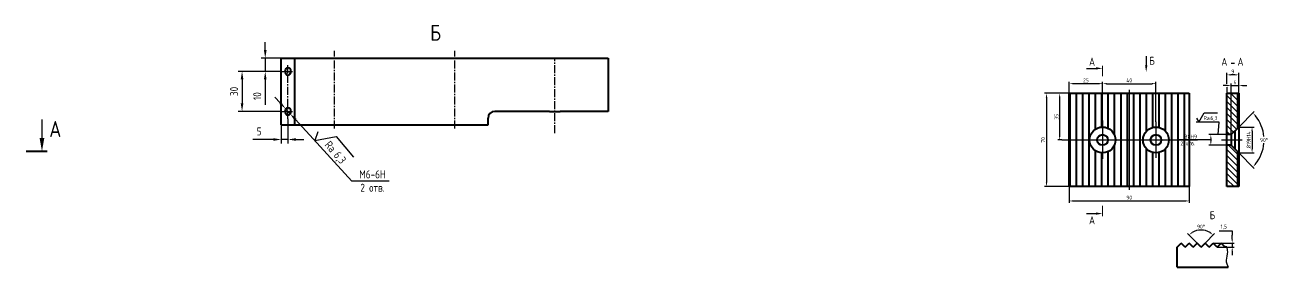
# Model space of a CAD drawing. Header units: millimetres. Extents: x 7762 to 33329, y -3692 to 24298.
# Drawn here: x 9666 to 10598, y -3475 to -3294 of the extents above; entities that cross this region are included whole.
import ezdxf
from ezdxf.enums import TextEntityAlignment as Align

# ---------------------------------------------------------------- set-up
doc = ezdxf.new("R2010")
doc.units = ezdxf.units.MM
for name, pattern in [('CENTER', [50.8, 31.75, -6.35, 6.35, -6.35]), ('CENTER2', [1.125, 0.75, -0.125, 0.125, -0.125]), ('HIDDEN', [9.525, 6.35, -3.175])]:
    doc.linetypes.add(name, pattern=pattern)
for name, color, linetype in [('Bord', 1, 'Continuous'), ('Cen', 5, 'CENTER'), ('CEN2', 5, 'CENTER2'), ('Dim', 7, 'Continuous'), ('Hatch', 250, 'Continuous'), ('Hide', 250, 'HIDDEN'), ('Text', 3, 'Continuous'), ('Textb', 6, 'Continuous')]:
    doc.layers.add(name, color=color, linetype=linetype)
doc.layers.add('Cont', color=6, linetype='Continuous', lineweight=40)
doc.styles.add('GOST2_304', font='cs_gost2304.shx', dxfattribs={"oblique": 15})
doc.styles.add('Style1', font='romans.shx', dxfattribs={"width": 0.8})
doc.dimstyles.new('Dia_2', dxfattribs={"dimscale": 2, "dimtxt": 3, "dimasz": 3, "dimexe": 1.25, "dimexo": 0, "dimgap": 1.5, "dimtad": 2, "dimtoh": 1, "dimtxsty": 'Style1', "dimcen": 2.5, "dimclrt": 3, "dimadec": 0, "dimazin": 0, "dimtfac": 1, "dimtmove": 1, "dimatfit": 3, "dimfxl": 1, "dimarcsym": 0})
doc.dimstyles.new('LIN', dxfattribs={"dimtxt": 3, "dimasz": 3, "dimexe": 1.5, "dimexo": 0, "dimgap": 1, "dimtad": 1, "dimtoh": 1, "dimdec": 0, "dimzin": 12, "dimdsep": 46, "dimtxsty": 'Style1', "dimcen": 0, "dimclrt": 3, "dimadec": 0, "dimazin": 0, "dimtfac": 1, "dimtdec": 0, "dimtmove": 1, "dimatfit": 3, "dimfxl": 1, "dimtolj": 1, "dimtzin": 12, "dimarcsym": 0})
doc.dimstyles.new('LIN_2', dxfattribs={"dimscale": 2, "dimtxt": 3, "dimasz": 3, "dimexe": 1.5, "dimexo": 0, "dimgap": 1.5, "dimtad": 1, "dimzin": 13, "dimdsep": 46, "dimtxsty": 'Style1', "dimcen": 0, "dimclrt": 3, "dimadec": 0, "dimazin": 0, "dimtfac": 1, "dimtmove": 0, "dimatfit": 0, "dimfxl": 1, "dimtolj": 1, "dimtzin": 13, "dimarcsym": 0})

# ---------------------------------------------------------------- blocks, each defined once
blk = doc.blocks.new('*D176')
at = {"layer": 'Defpoints', "color": 0, "transparency": 16777216}
for p in [(9863.06, -3363.94), (9858.06, -3368.47), (9858.06, -3379.53)]:
    blk.add_point(p, dxfattribs=at)
at = {"layer": 'Dim', "color": 0, "lineweight": -2, "transparency": 16777216}
for p, q in [((9863.06, -3363.94), (9863.06, -3382.53)), ((9858.06, -3368.47), (9858.06, -3382.53)), ((9852.06, -3379.53), (9836.86, -3379.53)), ((9863.06, -3379.53), (9858.06, -3379.53)), ((9869.06, -3379.53), (9875.06, -3379.53))]:
    blk.add_line(p, q, dxfattribs=at)
at = {"layer": 'Dim', "color": 0, "transparency": 16777216}
for points in [[(9852.06, -3378.53), (9852.06, -3380.53), (9858.06, -3379.53)], [(9869.06, -3378.53), (9869.06, -3380.53), (9863.06, -3379.53)]]:
    blk.add_solid(points, dxfattribs=at)
at = {"layer": 'Dim', "color": 3, "transparency": 16777216, "insert": (9841.46, -3373.53), "char_height": 6, "attachment_point": 5, "style": 'Style1'}
blk.add_mtext('\\A1;5', dxfattribs=at)
blk = doc.blocks.new('razrez07')
at = {"layer": 'Text'}
blk.add_lwpolyline([(0, 12), (0, 5)], dxfattribs=at)
blk.add_lwpolyline([(0, 0, 0, 1.76, 0), (0, 5, 1.76, 1.76, 0)], format="xyseb", dxfattribs=at)
at = {"layer": 'Text', "const_width": 0.8}
blk.add_lwpolyline([(-2, 0), (6, 0)], dxfattribs=at)
at = {"layer": 'Textb', "style": 'GOST2_304', "oblique": 15}
blk.add_attdef('А', (-7.09, 5.4), '', height=6, dxfattribs=at)
blk = doc.blocks.new('ZNAK19')
at = {"layer": 'Text', "style": 'Style1', "width": 0.8}
blk.add_attdef('1', (4.28, -0.84), '', height=3, dxfattribs=at)
at = {"layer": 'Textb', "style": 'Style1', "width": 0.8}
blk.add_attdef('А', text='', height=6, dxfattribs=at).set_placement((4.2, 0.54), align=Align.RIGHT)
blk = doc.blocks.new('*D165')
at = {"layer": 'Defpoints', "color": 0, "transparency": 16777216}
for p in [(9858.06, -3318.47), (9846.06, -3328.47), (9858.51, -3328.47)]:
    blk.add_point(p, dxfattribs=at)
at = {"layer": 'Dim', "color": 0, "lineweight": -2, "transparency": 16777216}
for p, q in [((9846.06, -3312.47), (9846.06, -3306.47)), ((9858.06, -3318.47), (9843.06, -3318.47)), ((9846.06, -3318.47), (9846.06, -3328.47)), ((9858.51, -3328.47), (9843.06, -3328.47)), ((9846.06, -3334.47), (9846.06, -3353.56))]:
    blk.add_line(p, q, dxfattribs=at)
at = {"layer": 'Dim', "color": 0, "transparency": 16777216}
for points in [[(9845.06, -3312.47), (9847.06, -3312.47), (9846.06, -3318.47)], [(9845.06, -3334.47), (9847.06, -3334.47), (9846.06, -3328.47)]]:
    blk.add_solid(points, dxfattribs=at)
at = {"layer": 'Dim', "color": 3, "transparency": 16777216, "insert": (9840.06, -3347.01), "char_height": 6, "attachment_point": 5, "rotation": 90, "style": 'Style1'}
blk.add_mtext('\\A1;10', dxfattribs=at)
blk = doc.blocks.new('*D166')
at = {"layer": 'Defpoints', "color": 0, "transparency": 16777216}
for p in [(9858.51, -3328.47), (9828.69, -3358.47), (9858.51, -3358.47)]:
    blk.add_point(p, dxfattribs=at)
at = {"layer": 'Dim', "color": 0, "lineweight": -2, "transparency": 16777216}
for p, q in [((9858.51, -3328.47), (9825.69, -3328.47)), ((9828.69, -3334.47), (9828.69, -3352.47)), ((9858.51, -3358.47), (9825.69, -3358.47))]:
    blk.add_line(p, q, dxfattribs=at)
at = {"layer": 'Dim', "color": 0, "transparency": 16777216}
for points in [[(9827.69, -3334.47), (9829.69, -3334.47), (9828.69, -3328.47)], [(9827.69, -3352.47), (9829.69, -3352.47), (9828.69, -3358.47)]]:
    blk.add_solid(points, dxfattribs=at)
at = {"layer": 'Dim', "color": 3, "transparency": 16777216, "insert": (9822.69, -3343.47), "char_height": 6, "attachment_point": 5, "rotation": 90, "style": 'Style1'}
blk.add_mtext('\\A1;30', dxfattribs=at)
blk = doc.blocks.new('sherISO_03')
at = {"layer": 'Text'}
blk.add_line((4.04, 7), (14.12, 7), dxfattribs=at)
blk.add_lwpolyline([(-1.73, 3), (0, 0), (4.04, 7)], dxfattribs=at)
at = {"layer": 'Text', "style": 'Style1', "width": 0.8}
blk.add_text('Ra', height=3, dxfattribs=at).set_placement((3.58, 1.5))
blk.add_attdef('6,3', (8.73, 1.5), '', height=3, dxfattribs=at)
blk = doc.blocks.new('*D167')
at = {"layer": 'Defpoints', "color": 0, "transparency": 16777216}
for p in [(9861.35, -3356.53), (9864.73, -3360.22)]:
    blk.add_point(p, dxfattribs=at)
at = {"layer": 'Dim', "color": 0, "lineweight": -2, "transparency": 16777216}
for p, q in [((9857.3, -3352.1), (9853.25, -3347.67)), ((9861.35, -3356.53), (9864.73, -3360.22)), ((9910.9, -3410.7), (9868.78, -3364.64)), ((9939.04, -3410.7), (9910.9, -3410.7))]:
    blk.add_line(p, q, dxfattribs=at)
at = {"layer": 'Dim', "color": 0, "transparency": 16777216}
for points in [[(9858.04, -3351.43), (9856.57, -3352.77), (9861.35, -3356.53)], [(9869.52, -3363.97), (9868.04, -3365.32), (9864.73, -3360.22)]]:
    blk.add_solid(points, dxfattribs=at)
at = {"layer": 'Dim', "color": 3, "transparency": 16777216, "insert": (9926.47, -3410.7), "char_height": 6, "attachment_point": 5, "style": 'Style1'}
blk.add_mtext('M6-6H\\P2 отв.', dxfattribs=at)
blk = doc.blocks.new('*D187')
at = {"layer": 'Defpoints', "color": 0, "transparency": 16777216}
for p in [(10448.66, -3414.89), (10538.66, -3414.89), (10538.66, -3425.64)]:
    blk.add_point(p, dxfattribs=at)
at = {"layer": 'Dim', "color": 0, "lineweight": -2, "transparency": 16777216}
for p, q in [((10448.66, -3414.89), (10448.66, -3427.14)), ((10538.66, -3414.89), (10538.66, -3427.14)), ((10451.66, -3425.64), (10535.66, -3425.64))]:
    blk.add_line(p, q, dxfattribs=at)
at = {"layer": 'Dim', "color": 0, "transparency": 16777216}
for points in [[(10451.66, -3425.14), (10451.66, -3426.14), (10448.66, -3425.64)], [(10535.66, -3425.14), (10535.66, -3426.14), (10538.66, -3425.64)]]:
    blk.add_solid(points, dxfattribs=at)
at = {"layer": 'Dim', "color": 3, "transparency": 16777216, "insert": (10493.66, -3423.14), "char_height": 3, "attachment_point": 5, "style": 'Style1'}
blk.add_mtext('\\A1;90', dxfattribs=at)
blk = doc.blocks.new('*D188')
at = {"layer": 'Defpoints', "color": 0, "transparency": 16777216}
for p in [(10448.66, -3344.89), (10431.6, -3414.89), (10448.66, -3414.89)]:
    blk.add_point(p, dxfattribs=at)
at = {"layer": 'Dim', "color": 0, "lineweight": -2, "transparency": 16777216}
for p, q in [((10448.66, -3344.89), (10430.1, -3344.89)), ((10431.6, -3347.89), (10431.6, -3411.89)), ((10448.66, -3414.89), (10430.1, -3414.89))]:
    blk.add_line(p, q, dxfattribs=at)
at = {"layer": 'Dim', "color": 0, "transparency": 16777216}
for points in [[(10431.1, -3347.89), (10432.1, -3347.89), (10431.6, -3344.89)], [(10431.1, -3411.89), (10432.1, -3411.89), (10431.6, -3414.89)]]:
    blk.add_solid(points, dxfattribs=at)
at = {"layer": 'Dim', "color": 3, "transparency": 16777216, "insert": (10429.1, -3379.89), "char_height": 3, "attachment_point": 5, "rotation": 90, "style": 'Style1'}
blk.add_mtext('\\A1;70', dxfattribs=at)
blk = doc.blocks.new('*D189')
at = {"layer": 'Defpoints', "color": 0, "transparency": 16777216}
for p in [(10513.66, -3337.66), (10473.66, -3365.27), (10513.66, -3366.39)]:
    blk.add_point(p, dxfattribs=at)
at = {"layer": 'Dim', "color": 0, "lineweight": -2, "transparency": 16777216}
for p, q in [((10473.66, -3365.27), (10473.66, -3336.16)), ((10476.66, -3337.66), (10510.66, -3337.66)), ((10513.66, -3366.39), (10513.66, -3336.16))]:
    blk.add_line(p, q, dxfattribs=at)
at = {"layer": 'Dim', "color": 0, "transparency": 16777216}
for points in [[(10476.66, -3337.16), (10476.66, -3338.16), (10473.66, -3337.66)], [(10510.66, -3337.16), (10510.66, -3338.16), (10513.66, -3337.66)]]:
    blk.add_solid(points, dxfattribs=at)
at = {"layer": 'Dim', "color": 3, "transparency": 16777216, "insert": (10493.66, -3335.16), "char_height": 3, "attachment_point": 5, "style": 'Style1'}
blk.add_mtext('\\A1;40', dxfattribs=at)
blk = doc.blocks.new('*D190')
at = {"layer": 'Defpoints', "color": 0, "transparency": 16777216}
for p in [(10441.5, -3344.89), (10448.66, -3344.89), (10443.18, -3379.89)]:
    blk.add_point(p, dxfattribs=at)
at = {"layer": 'Dim', "color": 0, "lineweight": -2, "transparency": 16777216}
for p, q in [((10448.66, -3344.89), (10440, -3344.89)), ((10441.5, -3376.89), (10441.5, -3347.89)), ((10443.18, -3379.89), (10440, -3379.89))]:
    blk.add_line(p, q, dxfattribs=at)
at = {"layer": 'Dim', "color": 0, "transparency": 16777216}
for points in [[(10441, -3347.89), (10442, -3347.89), (10441.5, -3344.89)], [(10441, -3376.89), (10442, -3376.89), (10441.5, -3379.89)]]:
    blk.add_solid(points, dxfattribs=at)
at = {"layer": 'Dim', "color": 3, "transparency": 16777216, "insert": (10439, -3362.39), "char_height": 3, "attachment_point": 5, "rotation": 90, "style": 'Style1'}
blk.add_mtext('\\A1;35', dxfattribs=at)
blk = doc.blocks.new('*D191')
at = {"layer": 'Defpoints', "color": 0, "transparency": 16777216}
for p in [(10566.8, -3331.06), (10566.8, -3337.87), (10575.8, -3344.89)]:
    blk.add_point(p, dxfattribs=at)
at = {"layer": 'Dim', "color": 0, "lineweight": -2, "transparency": 16777216}
for p, q in [((10566.8, -3337.87), (10566.8, -3329.56)), ((10572.8, -3331.06), (10569.8, -3331.06)), ((10575.8, -3344.89), (10575.8, -3329.56))]:
    blk.add_line(p, q, dxfattribs=at)
at = {"layer": 'Dim', "color": 0, "transparency": 16777216}
for points in [[(10569.8, -3330.56), (10569.8, -3331.56), (10566.8, -3331.06)], [(10572.8, -3330.56), (10572.8, -3331.56), (10575.8, -3331.06)]]:
    blk.add_solid(points, dxfattribs=at)
at = {"layer": 'Dim', "color": 3, "transparency": 16777216, "insert": (10571.3, -3328.56), "char_height": 3, "attachment_point": 5, "style": 'Style1'}
blk.add_mtext('\\A1;9', dxfattribs=at)
blk = doc.blocks.new('*D192')
at = {"layer": 'Defpoints', "color": 0, "transparency": 16777216}
for p in [(10566.8, -3375.89), (10554.8, -3383.89), (10566.8, -3383.89)]:
    blk.add_point(p, dxfattribs=at)
at = {"layer": 'Dim', "color": 0, "lineweight": -2, "transparency": 16777216}
for p, q in [((10544.8, -3379.89), (10530.23, -3379.89)), ((10554.8, -3379.89), (10544.8, -3379.89)), ((10566.8, -3375.89), (10553.3, -3375.89)), ((10554.8, -3378.89), (10554.8, -3380.89)), ((10566.8, -3383.89), (10553.3, -3383.89))]:
    blk.add_line(p, q, dxfattribs=at)
at = {"layer": 'Dim', "color": 0, "transparency": 16777216}
for points in [[(10554.3, -3378.89), (10555.3, -3378.89), (10554.8, -3375.89)], [(10554.3, -3380.89), (10555.3, -3380.89), (10554.8, -3383.89)]]:
    blk.add_solid(points, dxfattribs=at)
at = {"layer": 'Dim', "color": 3, "transparency": 16777216, "char_height": 3, "attachment_point": 5, "style": 'Style1'}
for s, insert in [('\\A1;2 отв.', (10537.51, -3382.39)), ('\\A1;%%C8H9', (10539.57, -3377.39))]:
    blk.add_mtext(s, dxfattribs=dict(at, insert=insert))
blk = doc.blocks.new('*D193')
at = {"layer": 'Defpoints', "color": 0, "transparency": 16777216}
for p in [(10575.8, -3370.19), (10575.8, -3389.59), (10585.71, -3389.59)]:
    blk.add_point(p, dxfattribs=at)
at = {"layer": 'Dim', "color": 0, "lineweight": -2, "transparency": 16777216}
for p, q in [((10575.8, -3370.19), (10587.21, -3370.19)), ((10585.71, -3373.19), (10585.71, -3386.59)), ((10575.8, -3389.59), (10587.21, -3389.59))]:
    blk.add_line(p, q, dxfattribs=at)
at = {"layer": 'Dim', "color": 0, "transparency": 16777216}
for points in [[(10585.21, -3373.19), (10586.21, -3373.19), (10585.71, -3370.19)], [(10585.21, -3386.59), (10586.21, -3386.59), (10585.71, -3389.59)]]:
    blk.add_solid(points, dxfattribs=at)
at = {"layer": 'Dim', "color": 3, "transparency": 16777216, "insert": (10583.21, -3379.89), "char_height": 3, "attachment_point": 5, "rotation": 90, "style": 'Style1'}
blk.add_mtext('\\A1;%%C19H14', dxfattribs=at)
blk = doc.blocks.new('razrez01')
at = {"layer": 'Text'}
blk.add_lwpolyline([(-12, 0), (-5, 0)], dxfattribs=at)
blk.add_lwpolyline([(0, 0, 0, 1.76, 0), (-5, 0, 1.76, 1.76, 0)], format="xyseb", dxfattribs=at)
at = {"layer": 'Text', "const_width": 0.8}
blk.add_lwpolyline([(0, 2), (0, -6)], dxfattribs=at)
at = {"layer": 'Textb', "style": 'Style1', "width": 0.8}
blk.add_attdef('A', (-10.16, 2), '', height=6, dxfattribs=at)
blk = doc.blocks.new('ZNAK18')
at = {"layer": 'Textb'}
blk.add_line((6.83, 2.36), (9.27, 2.36), dxfattribs=at)
at = {"layer": 'Text', "style": 'Style1', "width": 0.8}
for p in [(3.82, -1.01), (15.94, -1.01)]:
    blk.add_attdef('1', p, '', height=3, dxfattribs=at)
at = {"layer": 'Textb', "style": 'Style1', "width": 0.8}
for p in [(4.02, 0.37), (16.14, 0.37)]:
    blk.add_attdef('А', text='', height=6, dxfattribs=at).set_placement(p, align=Align.RIGHT)
blk = doc.blocks.new('*D194')
at = {"layer": 'Defpoints', "color": 0, "transparency": 16777216}
for p in [(10448.66, -3337.66), (10448.66, -3344.89), (10473.66, -3365.27)]:
    blk.add_point(p, dxfattribs=at)
at = {"layer": 'Dim', "color": 0, "lineweight": -2, "transparency": 16777216}
for p, q in [((10448.66, -3344.89), (10448.66, -3336.16)), ((10470.66, -3337.66), (10451.66, -3337.66)), ((10473.66, -3365.27), (10473.66, -3336.16))]:
    blk.add_line(p, q, dxfattribs=at)
at = {"layer": 'Dim', "color": 0, "transparency": 16777216}
for points in [[(10451.66, -3337.16), (10451.66, -3338.16), (10448.66, -3337.66)], [(10470.66, -3337.16), (10470.66, -3338.16), (10473.66, -3337.66)]]:
    blk.add_solid(points, dxfattribs=at)
at = {"layer": 'Dim', "color": 3, "transparency": 16777216, "insert": (10461.16, -3335.16), "char_height": 3, "attachment_point": 5, "style": 'Style1'}
blk.add_mtext('\\A1;25', dxfattribs=at)
blk = doc.blocks.new('*D195')
at = {"layer": 'Defpoints', "color": 0, "transparency": 16777216}
for p in [(10575.8, -3339.09), (10575.8, -3344.89), (10570.1, -3375.89)]:
    blk.add_point(p, dxfattribs=at)
at = {"layer": 'Dim', "color": 0, "lineweight": -2, "transparency": 16777216}
for p, q in [((10567.1, -3339.09), (10564.1, -3339.09)), ((10570.1, -3375.89), (10570.1, -3337.59)), ((10570.1, -3339.09), (10575.8, -3339.09)), ((10575.8, -3344.89), (10575.8, -3337.59)), ((10578.8, -3339.09), (10581.8, -3339.09))]:
    blk.add_line(p, q, dxfattribs=at)
at = {"layer": 'Dim', "color": 0, "transparency": 16777216}
for points in [[(10567.1, -3338.59), (10567.1, -3339.59), (10570.1, -3339.09)], [(10578.8, -3338.59), (10578.8, -3339.59), (10575.8, -3339.09)]]:
    blk.add_solid(points, dxfattribs=at)
at = {"layer": 'Dim', "color": 3, "transparency": 16777216, "insert": (10572.95, -3336.59), "char_height": 3, "attachment_point": 5, "style": 'Style1'}
blk.add_mtext('\\A1;6', dxfattribs=at)
blk = doc.blocks.new('razrez16')
at = {"layer": 'Text'}
blk.add_lwpolyline([(0, 12), (0, 5)], dxfattribs=at)
blk.add_lwpolyline([(0, 0, 0, 1.76, 0), (0, 5, 1.76, 1.76, 0)], format="xyseb", dxfattribs=at)
at = {"layer": 'Textb', "style": 'Style1', "width": 0.8}
blk.add_attdef('А', (2.3, 5.4), '', height=6, dxfattribs=at)
blk = doc.blocks.new('*D196')
at = {"layer": 'Defpoints', "color": 0, "transparency": 16777216}
for p in [(10556.44, -3457.3), (10559.44, -3460.3), (10570.82, -3460.3)]:
    blk.add_point(p, dxfattribs=at)
at = {"layer": 'Dim', "color": 0, "lineweight": -2, "transparency": 16777216}
for p, q in [((10561.14, -3447.95), (10570.82, -3447.95)), ((10570.82, -3447.95), (10570.82, -3451.3)), ((10570.82, -3454.3), (10570.82, -3451.3)), ((10556.44, -3457.3), (10572.32, -3457.3)), ((10559.44, -3460.3), (10572.32, -3460.3)), ((10570.82, -3457.3), (10570.82, -3460.3)), ((10570.82, -3463.3), (10570.82, -3466.3))]:
    blk.add_line(p, q, dxfattribs=at)
at = {"layer": 'Dim', "color": 0, "transparency": 16777216}
for points in [[(10570.32, -3454.3), (10571.32, -3454.3), (10570.82, -3457.3)], [(10570.32, -3463.3), (10571.32, -3463.3), (10570.82, -3460.3)]]:
    blk.add_solid(points, dxfattribs=at)
at = {"layer": 'Dim', "color": 3, "transparency": 16777216, "insert": (10564.48, -3445.17), "char_height": 3, "attachment_point": 5, "style": 'Style1'}
blk.add_mtext('\\A1;1,5', dxfattribs=at)
blk = doc.blocks.new('*D197')
at = {"layer": 'Defpoints', "color": 0, "transparency": 16777216}
for p in [(10550.77, -3447.86), (10544.44, -3457.3), (10547.44, -3460.3), (10547.44, -3460.3), (10550.44, -3457.3)]:
    blk.add_point(p, dxfattribs=at)
at = {"layer": 'Dim', "color": 0, "lineweight": -2, "transparency": 16777216}
for p, q in [((10544.44, -3457.3), (10537.28, -3450.13)), ((10550.44, -3457.3), (10557.6, -3450.13))]:
    blk.add_line(p, q, dxfattribs=at)
blk.add_arc((10547.44, -3460.3), 12.87, 58.38596, 121.61404, dxfattribs=at)
at = {"layer": 'Dim', "color": 0, "transparency": 16777216}
for points in [[(10541.01, -3449.73), (10540.39, -3448.94), (10538.34, -3451.19)], [(10554.5, -3448.94), (10553.88, -3449.73), (10556.54, -3451.19)]]:
    blk.add_solid(points, dxfattribs=at)
at = {"layer": 'Dim', "color": 3, "transparency": 16777216, "insert": (10547.44, -3444.92), "char_height": 3, "attachment_point": 5, "style": 'Style1'}
blk.add_mtext('\\A1;90°', dxfattribs=at)
blk = doc.blocks.new('*D198')
at = {"layer": 'Defpoints', "color": 0, "transparency": 16777216}
for p in [(10575.8, -3370.19), (10570.1, -3375.89), (10570.1, -3383.89), (10575.8, -3389.59), (10593.74, -3387.3)]:
    blk.add_point(p, dxfattribs=at)
at = {"layer": 'Dim', "color": 0, "lineweight": -2, "transparency": 16777216}
for p, q in [((10575.8, -3370.19), (10587.4, -3358.59)), ((10575.8, -3389.59), (10587.4, -3401.19))]:
    blk.add_line(p, q, dxfattribs=at)
for start, end in [(5.0108, 38.99195), (321.00805, 354.9892)]:
    blk.add_arc((10566.1, -3379.89), 28.62, start, end, dxfattribs=at)
at = {"layer": 'Dim', "color": 0, "transparency": 16777216}
for points in [[(10587.97, -3362.21), (10588.71, -3361.55), (10586.34, -3359.65)], [(10588.71, -3398.23), (10587.97, -3397.56), (10586.34, -3400.13)]]:
    blk.add_solid(points, dxfattribs=at)
at = {"layer": 'Dim', "color": 3, "transparency": 16777216, "insert": (10594.72, -3379.89), "char_height": 3, "attachment_point": 5, "style": 'Style1'}
blk.add_mtext('\\A1;90°', dxfattribs=at)

msp = doc.modelspace()

# ---------------------------------------------------------------- hatches: boundary and pattern name
at = {"layer": 'Cont'}
h = msp.add_hatch(dxfattribs=at)
h.set_pattern_fill('ANSI31', color=256, scale=1.5, angle=45)
h.set_pattern_definition([(90, (9111.1065, -3657.128), (-4.7625, 9e-16), [])])
h.paths.add_polyline_path([(10538.664, -3344.889), (10448.664, -3344.889), (10448.664, -3414.889), (10538.664, -3414.889)])
h.paths.add_polyline_path([(10483.368, -3379.889, -1), (10463.96, -3379.889, -1)], flags=16)
h.paths.add_polyline_path([(10477.664, -3379.889, -1), (10469.664, -3379.889, -1)], flags=0)
h.paths.add_polyline_path([(10523.368, -3379.889, -1), (10503.96, -3379.889, -1)], flags=16)
h.paths.add_polyline_path([(10517.664, -3379.889, -1), (10509.664, -3379.889, -1)], flags=0)
at = {"layer": 'Hatch'}
h = msp.add_hatch(dxfattribs=at)
h.set_pattern_fill('ANSI31', color=256, angle=-90)
h.set_pattern_definition([(315, (9094.7206, -3657.128), (2.245064, 2.245064), [])])
h.paths.add_polyline_path([(10574.8, -3371.185), (10574.8, -3344.889), (10566.8, -3344.889), (10566.8, -3375.889), (10570.096, -3375.889)])
h.paths.add_polyline_path([(10574.8, -3414.889), (10574.8, -3388.594), (10570.096, -3383.889), (10566.8, -3383.889), (10566.8, -3413.438), (10566.8, -3414.889)])
h.paths.add_polyline_path([(10574.8, -3370.685), (10574.8, -3345.389), (10574.8, -3344.889), (10574.8, -3371.185)], flags=17)
h.paths.add_polyline_path([(10574.8, -3414.889), (10574.8, -3389.594), (10574.8, -3388.594)], flags=17)

# ---------------------------------------------------------------- linework, layer by layer
at = {"layer": 'Bord'}
for centre in [(9863.057, -3328.471), (9863.057, -3358.471)]:
    msp.add_ellipse(centre, major_axis=(0, 2.8), ratio=0.6428571, start_param=0, end_param=4.712389, dxfattribs=at)
msp.add_open_spline([(10566.268, -3459.469), (10566.75, -3460.915), (10567.911, -3464.398), (10565.447, -3469.808), (10566.993, -3473.555), (10567.711, -3475.295)], degree=3, knots=[0, 0, 0, 0, 4.4613778, 10.7476758, 16.1972369, 16.1972369, 16.1972369, 16.1972369], dxfattribs=at)
at = {"layer": 'Cen', "ltscale": 5}
for p, q in [((10493.664, -3342.291), (10493.664, -3417.217)), ((10473.664, -3365.273), (10473.664, -3393.981)), ((10513.664, -3366.388), (10513.664, -3393.391)), ((10443.177, -3379.889), (10544.849, -3379.889)), ((10562.91, -3379.889), (10578.25, -3379.889))]:
    msp.add_line(p, q, dxfattribs=at)
at = {"layer": 'CEN2', "ltscale": 8}
for p, q in [((9898.057, -3371.373), (9898.057, -3312.949)), ((9988.057, -3371.356), (9988.057, -3312.933)), ((9863.057, -3363.941), (9863.057, -3323.871)), ((10063.057, -3374.881), (10063.057, -3318.471)), ((9858.513, -3328.471), (9867.601, -3328.471)), ((9858.513, -3358.471), (9867.601, -3358.471))]:
    msp.add_line(p, q, dxfattribs=at)
at = {"layer": 'Cont'}
for p, q in [((9858.057, -3318.471), (10103.057, -3318.546)), ((9858.057, -3368.471), (9858.057, -3318.471)), ((9868.057, -3318.471), (9868.057, -3368.471)), ((10103.057, -3318.546), (10103.057, -3358.471)), ((10448.664, -3344.889), (10538.664, -3344.889)), ((10448.664, -3414.889), (10448.664, -3344.889)), ((10538.664, -3344.889), (10538.664, -3414.889)), ((10566.8, -3344.889), (10575.8, -3344.889)), ((10566.8, -3414.889), (10566.8, -3344.889)), ((10574.8, -3344.889), (10574.8, -3371.185)), ((10575.8, -3344.889), (10575.8, -3414.889)), ((10013.057, -3368.471), (10013.057, -3363.471)), ((10059.057, -3358.471), (10018.057, -3358.471)), ((10059.057, -3358.471), (10067.057, -3358.471)), ((10103.057, -3358.471), (10067.057, -3358.471)), ((9858.057, -3368.471), (10013.057, -3368.471)), ((10575.8, -3370.185), (10570.096, -3375.889)), ((10573.096, -3386.889), (10573.096, -3372.889)), ((10570.096, -3375.889), (10566.8, -3375.889)), ((10570.096, -3375.889), (10570.096, -3383.889)), ((10570.096, -3383.889), (10566.8, -3383.889)), ((10575.8, -3389.594), (10570.096, -3383.889)), ((10574.8, -3388.594), (10574.8, -3414.889)), ((10538.664, -3414.889), (10448.664, -3414.889)), ((10575.8, -3414.889), (10566.8, -3414.889)), ((10529.442, -3460.295), (10532.442, -3457.295)), ((10529.442, -3475.295), (10529.442, -3460.295)), ((10535.442, -3460.295), (10532.442, -3457.295)), ((10535.442, -3460.295), (10538.442, -3457.295)), ((10541.442, -3460.295), (10538.442, -3457.295)), ((10541.442, -3460.295), (10544.442, -3457.295)), ((10547.442, -3460.295), (10544.442, -3457.295)), ((10547.442, -3460.295), (10550.442, -3457.295)), ((10553.442, -3460.295), (10550.442, -3457.295)), ((10553.442, -3460.295), (10556.442, -3457.295)), ((10559.442, -3460.295), (10556.442, -3457.295)), ((10559.442, -3460.295), (10562.442, -3457.295)), ((10565.442, -3460.295), (10562.442, -3457.295)), ((10565.442, -3460.295), (10566.268, -3459.469)), ((10529.442, -3475.295), (10567.711, -3475.295))]:
    msp.add_line(p, q, dxfattribs=at)
for centre, radius in [((10473.664, -3379.889), 9.704), ((10513.664, -3379.889), 9.704), ((10473.664, -3379.889), 4), ((10513.664, -3379.889), 4)]:
    msp.add_circle(centre, radius, dxfattribs=at)
msp.add_arc((10018.057, -3363.471), 5, 90, 180, dxfattribs=at)
for centre in [(9863.057, -3328.471), (9863.057, -3358.471)]:
    msp.add_ellipse(centre, major_axis=(0, -3), ratio=0.6666667, start_param=-3.141592653589793, end_param=3.141592653589793, dxfattribs=at)
at = {"layer": 'Dim'}
msp.add_line((10566.8, -3340.384), (10566.8, -3344.889), dxfattribs=at)
at = {"layer": 'Hide'}
for p, q in [((10574.8, -3344.889), (10574.8, -3371.185)), ((10574.8, -3388.594), (10574.8, -3414.889))]:
    msp.add_line(p, q, dxfattribs=at)

# ---------------------------------------------------------------- block references
ref = msp.add_blockref('razrez07', (9678.707, -3388.473), dxfattribs=dict(xscale=-2, yscale=2, zscale=2, rotation=0.007677415210451954))
ref.add_attrib('А', 'A', (9684.191, -3377.672), dxfattribs={"layer": 'Textb', "height": 12, "rotation": 0.007677, "style": 'Style1', "width": 0.8})
at = {"layer": 'Cont'}
ref = msp.add_blockref('ZNAK19', (9969.45, -3306.577), dxfattribs=dict(at, xscale=2, yscale=2, zscale=2))
ref.add_attrib('А', 'Б', dxfattribs={"layer": 'Textb', "height": 12, "style": 'Style1', "width": 0.8}).set_placement((9977.845, -3305.494), align=Align.RIGHT)
for name, p, values in [('razrez16', (10506.366, -3328.907), {'А': 'Б'}), ('razrez01', (10473.664, -3326.196), {'A': 'А'}), ('sherISO_03', (10545.735, -3366.484), {'6,3': '6,3'})]:
    msp.add_blockref(name, p, dxfattribs=at).add_auto_attribs(values)
ref = msp.add_blockref('ZNAK18', (10563.148, -3324.619), dxfattribs=at)
ref.add_attrib('А', 'А', dxfattribs={"layer": 'Textb', "height": 6, "style": 'Style1', "width": 0.8}).set_placement((10567.169, -3324.247), align=Align.RIGHT)
ref.add_attrib('А', 'А', dxfattribs={"layer": 'Textb', "height": 6, "style": 'Style1', "width": 0.8}).set_placement((10579.289, -3324.247), align=Align.RIGHT)
at = {"layer": 'Cont', "xscale": 1.9999999999999984, "yscale": 1.9999999999999984, "zscale": 1.9999999999999984, "rotation": 310.6618428718029}
msp.add_blockref('sherISO_03', (9883.266, -3380.4), dxfattribs=at).add_auto_attribs({'6,3': '6,3'})
at = {"layer": 'Cont'}
ref = msp.add_blockref('razrez01', (10473.664, -3435.107), dxfattribs=dict(at, xscale=-1, rotation=180))
ref.add_attrib('A', 'А', (10463.504, -3443.107), dxfattribs={"layer": 'Textb', "height": 6, "style": 'Style1', "width": 0.8})
ref = msp.add_blockref('ZNAK19', (10553.858, -3439.88), dxfattribs=at)
ref.add_attrib('А', 'Б', dxfattribs={"layer": 'Textb', "height": 6, "style": 'Style1', "width": 0.8}).set_placement((10558.055, -3439.339), align=Align.RIGHT)

# ---------------------------------------------------------------- dimensions: what is measured, and where the dimension line sits
at = {"layer": 'Dim'}
for base, p1, p2, picture, middle in [((9846.057, -3328.471), (9858.057, -3318.471), (9858.513, -3328.471), '*D165', (9846.057, -3347.014)), ((9828.69, -3358.471), (9858.513, -3328.471), (9858.513, -3358.471), '*D166', (9828.69, -3343.471))]:
    dim = msp.add_linear_dim(base=base, p1=p1, p2=p2, angle=90, dimstyle='LIN_2', override={"dimdec": 0}, dxfattribs=at)
    dim.commit()
    dim.dimension.update_dxf_attribs({"geometry": picture, "text_midpoint": middle, "dimtype": 160})
for base, p1, p2, picture, middle in [((10566.8, -3331.059), (10575.8, -3344.889), (10566.8, -3337.867), '*D191', (10571.3, -3331.059)), ((10513.664, -3337.657), (10473.664, -3365.273), (10513.664, -3366.388), '*D189', (10493.664, -3337.657)), ((10538.664, -3425.638), (10448.664, -3414.889), (10538.664, -3414.889), '*D187', (10493.664, -3425.638))]:
    dim = msp.add_linear_dim(base=base, p1=p1, p2=p2, dimstyle='LIN', dxfattribs=at)
    dim.commit()
    dim.dimension.update_dxf_attribs({"geometry": picture, "text_midpoint": middle, "dimtype": 160})
dim = msp.add_linear_dim(base=(10448.664, -3337.657), p1=(10473.664, -3365.273), p2=(10448.664, -3344.889), dimstyle='LIN', dxfattribs=at)
dim.commit()
dim.dimension.update_dxf_attribs({"geometry": '*D194', "text_midpoint": (10461.164, -3335.157)})
dim = msp.add_linear_dim(base=(10575.8, -3339.092), p1=(10570.096, -3375.889), p2=(10575.8, -3344.889), dimstyle='LIN', override={"dimdec": 0}, dxfattribs=at)
dim.commit()
dim.dimension.update_dxf_attribs({"geometry": '*D195', "text_midpoint": (10572.948, -3339.092), "dimtype": 160})
for base, p1, p2, picture, middle in [((10431.597, -3414.889), (10448.664, -3344.889), (10448.664, -3414.889), '*D188', (10431.597, -3379.889)), ((10441.501, -3344.889), (10443.177, -3379.889), (10448.664, -3344.889), '*D190', (10441.501, -3362.389))]:
    dim = msp.add_linear_dim(base=base, p1=p1, p2=p2, angle=90, dimstyle='LIN', dxfattribs=at)
    dim.commit()
    dim.dimension.update_dxf_attribs({"geometry": picture, "text_midpoint": middle, "dimtype": 160})
dim = msp.add_diameter_dim_2p(p1=(9861.353, -3356.528), p2=(9864.728, -3360.217), text='M6-6H\\X2 отв.', dimstyle='Dia_2', override={"dimdec": 1}, dxfattribs=at)
dim.commit()
dim.dimension.update_dxf_attribs({"geometry": '*D167', "text_midpoint": (9910.898, -3410.699), "dimtype": 163})
dim = msp.add_linear_dim(base=(9858.057, -3379.53), p1=(9863.057, -3363.941), p2=(9858.057, -3368.471), dimstyle='LIN_2', override={"dimdec": 0}, dxfattribs=at)
dim.commit()
dim.dimension.update_dxf_attribs({"geometry": '*D176', "text_midpoint": (9841.457, -3373.53)})
for base, line1, line2, picture, middle in [((10593.743, -3387.298), ((10575.8, -3370.185), (10570.096, -3375.889)), ((10575.8, -3389.594), (10570.096, -3383.889)), '*D198', (10594.719, -3379.889)), ((10550.773, -3447.864), ((10547.442, -3460.295), (10544.442, -3457.295)), ((10547.442, -3460.295), (10550.442, -3457.295)), '*D197', (10547.442, -3447.425))]:
    dim = msp.add_angular_dim_2l(base=base, line1=line1, line2=line2, dimstyle='LIN', dxfattribs=at)
    dim.commit()
    dim.dimension.update_dxf_attribs({"geometry": picture, "text_midpoint": middle, "dimtype": 162})
dim = msp.add_linear_dim(base=(10585.709, -3389.594), p1=(10575.8, -3370.185), p2=(10575.8, -3389.594), angle=90, text='%%C<>H14', dimstyle='LIN', override={"dimdec": 0}, dxfattribs=at)
dim.commit()
dim.dimension.update_dxf_attribs({"geometry": '*D193', "text_midpoint": (10585.709, -3379.889), "dimtype": 160})
dim = msp.add_linear_dim(base=(10554.8, -3383.889), p1=(10566.8, -3375.889), p2=(10566.8, -3383.889), angle=90, text='%%C<>H9\\X2 отв.', dimstyle='LIN', override={"dimpost": ''}, dxfattribs=at)
dim.commit()
dim.dimension.update_dxf_attribs({"geometry": '*D192', "text_midpoint": (10543.8, -3379.889)})
dim = msp.add_linear_dim(base=(10570.822, -3460.295), p1=(10556.442, -3457.295), p2=(10559.442, -3460.295), angle=90, text='1,5', dimstyle='LIN', dxfattribs=at)
dim.commit()
dim.dimension.update_dxf_attribs({"geometry": '*D196', "text_midpoint": (10570.822, -3447.952), "dimtype": 160})

# ---------------------------------------------------------------- leaders
msp.add_leader([(10560.175, -3375.889), (10560.923, -3366.484), (10543.727, -3366.484)], dimstyle='LIN', dxfattribs=at)

doc.saveas('drawing.dxf')
